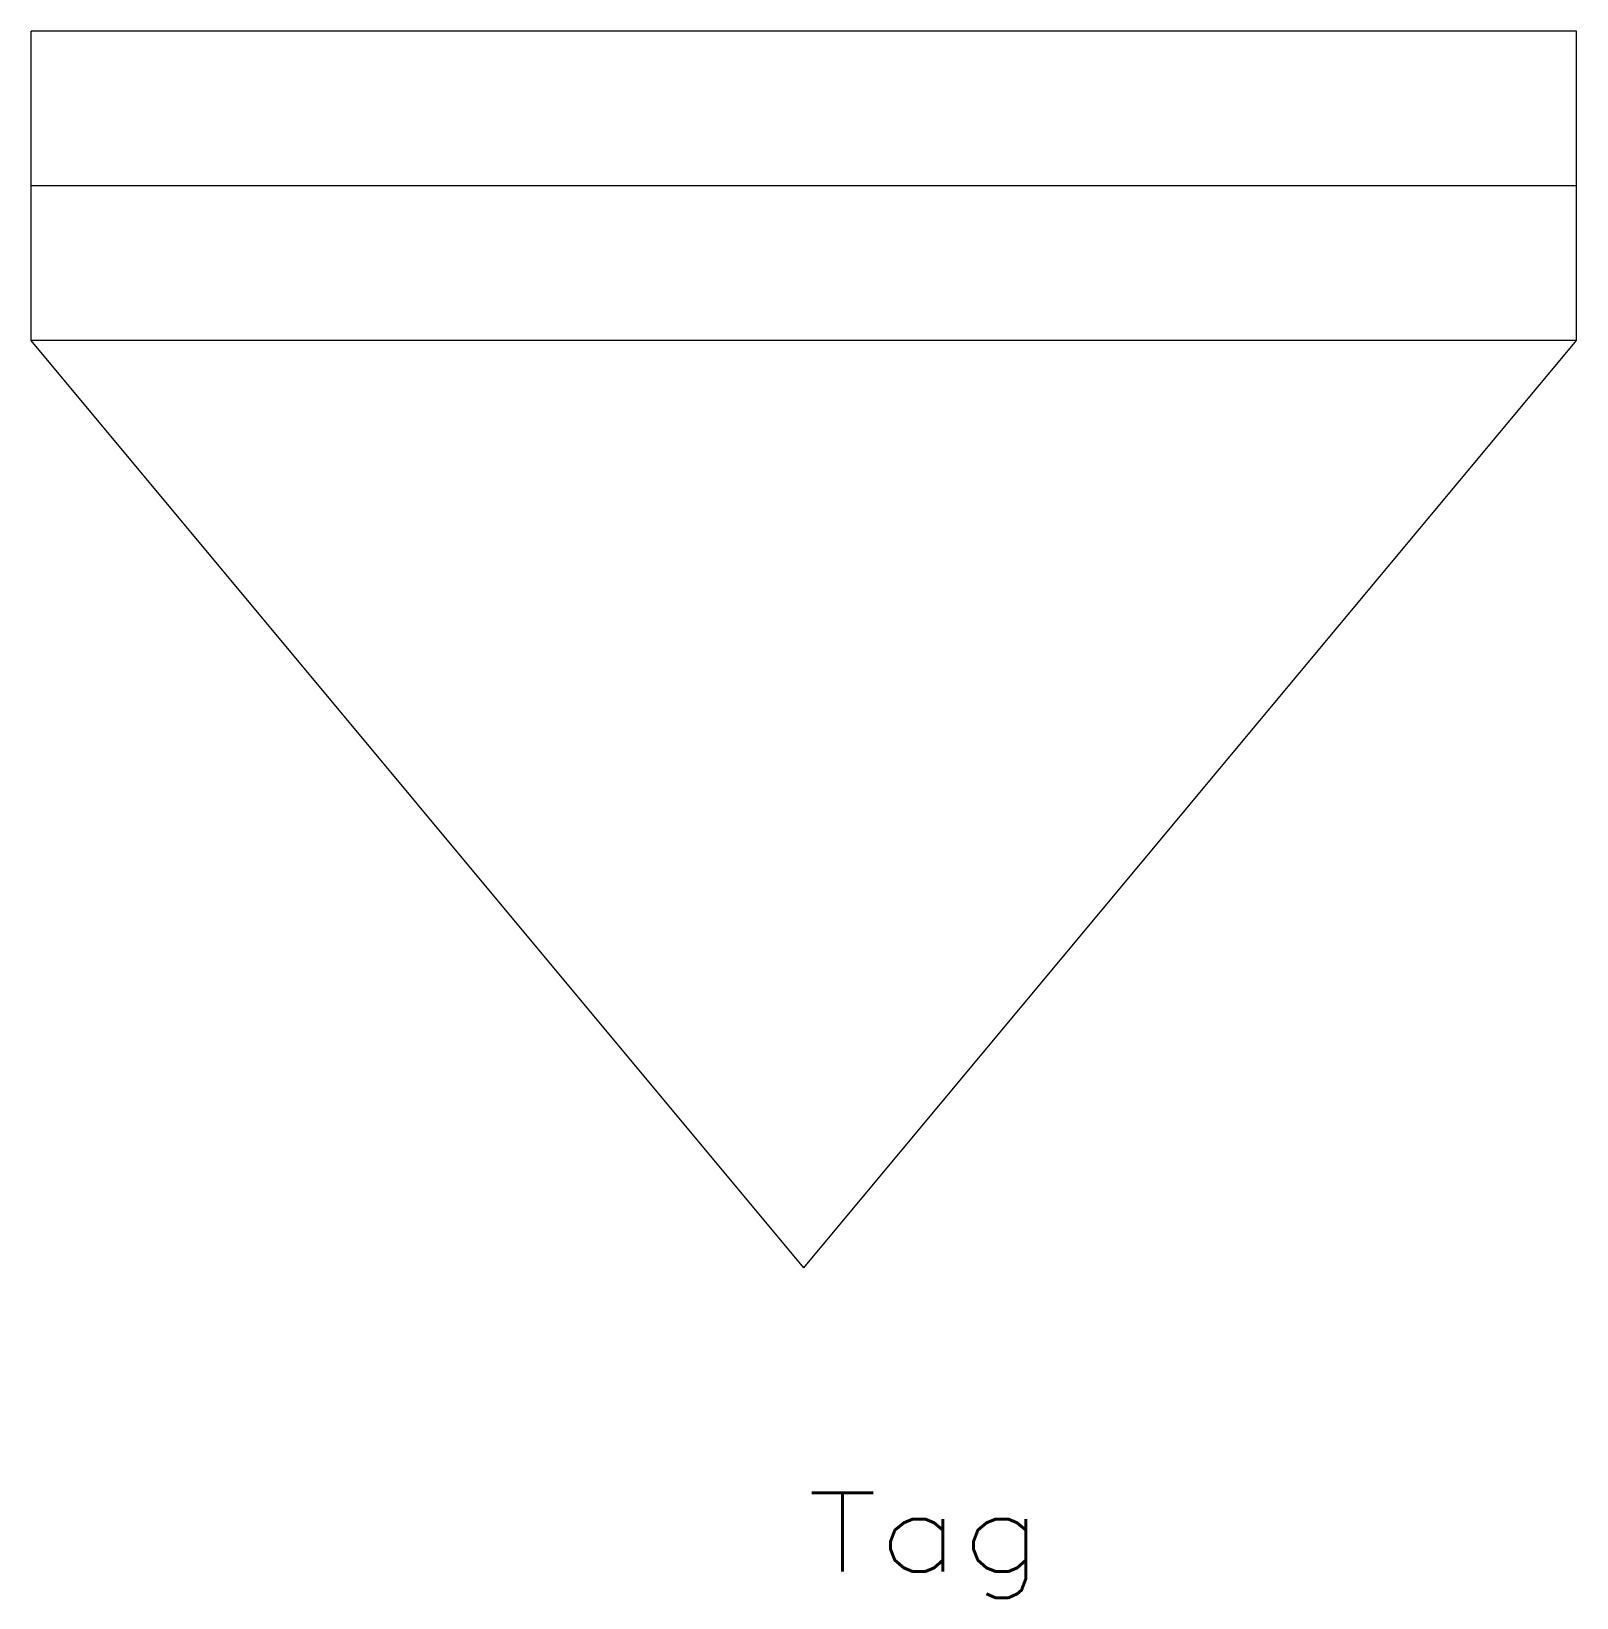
# Model space of a CAD drawing. Header units: inches. Extents: x -12.6 to 12.4, y -15.3 to 10.
import ezdxf
from ezdxf.enums import TextEntityAlignment as Align

# ---------------------------------------------------------------- set-up
doc = ezdxf.new("R2010")
doc.units = ezdxf.units.IN
doc.header["$MEASUREMENT"] = 0
doc.layers.get('0').update_dxf_attribs({"lineweight": 0})
doc.styles.add('STANDARD1', font='TXT.SHX')

msp = doc.modelspace()

# ---------------------------------------------------------------- linework, layer by layer
for p, q in [((12.439, 10.042), (-12.561, 10.042)), ((-12.561, 5.042), (-12.561, 10.042)), ((12.439, 5.042), (12.439, 10.042)), ((12.439, 5.042), (-12.561, 5.042)), ((-0.061, -9.958), (-12.561, 5.042)), ((-0.061, -9.958), (12.439, 5.042))]:
    msp.add_line(p, q)
at = {"linetype": 'Continuous'}
msp.add_line((12.439, 7.542), (-12.561, 7.542), dxfattribs=at)

# ---------------------------------------------------------------- texts
at = {"color": 7, "linetype": 'Continuous', "style": 'STANDARD1', "width": 1.166667}
msp.add_text('Tag', height=1.272, dxfattribs=at).set_placement((-0.003, -14.872), (3.813, -14.872), align=Align.FIT)

doc.saveas('drawing.dxf')
